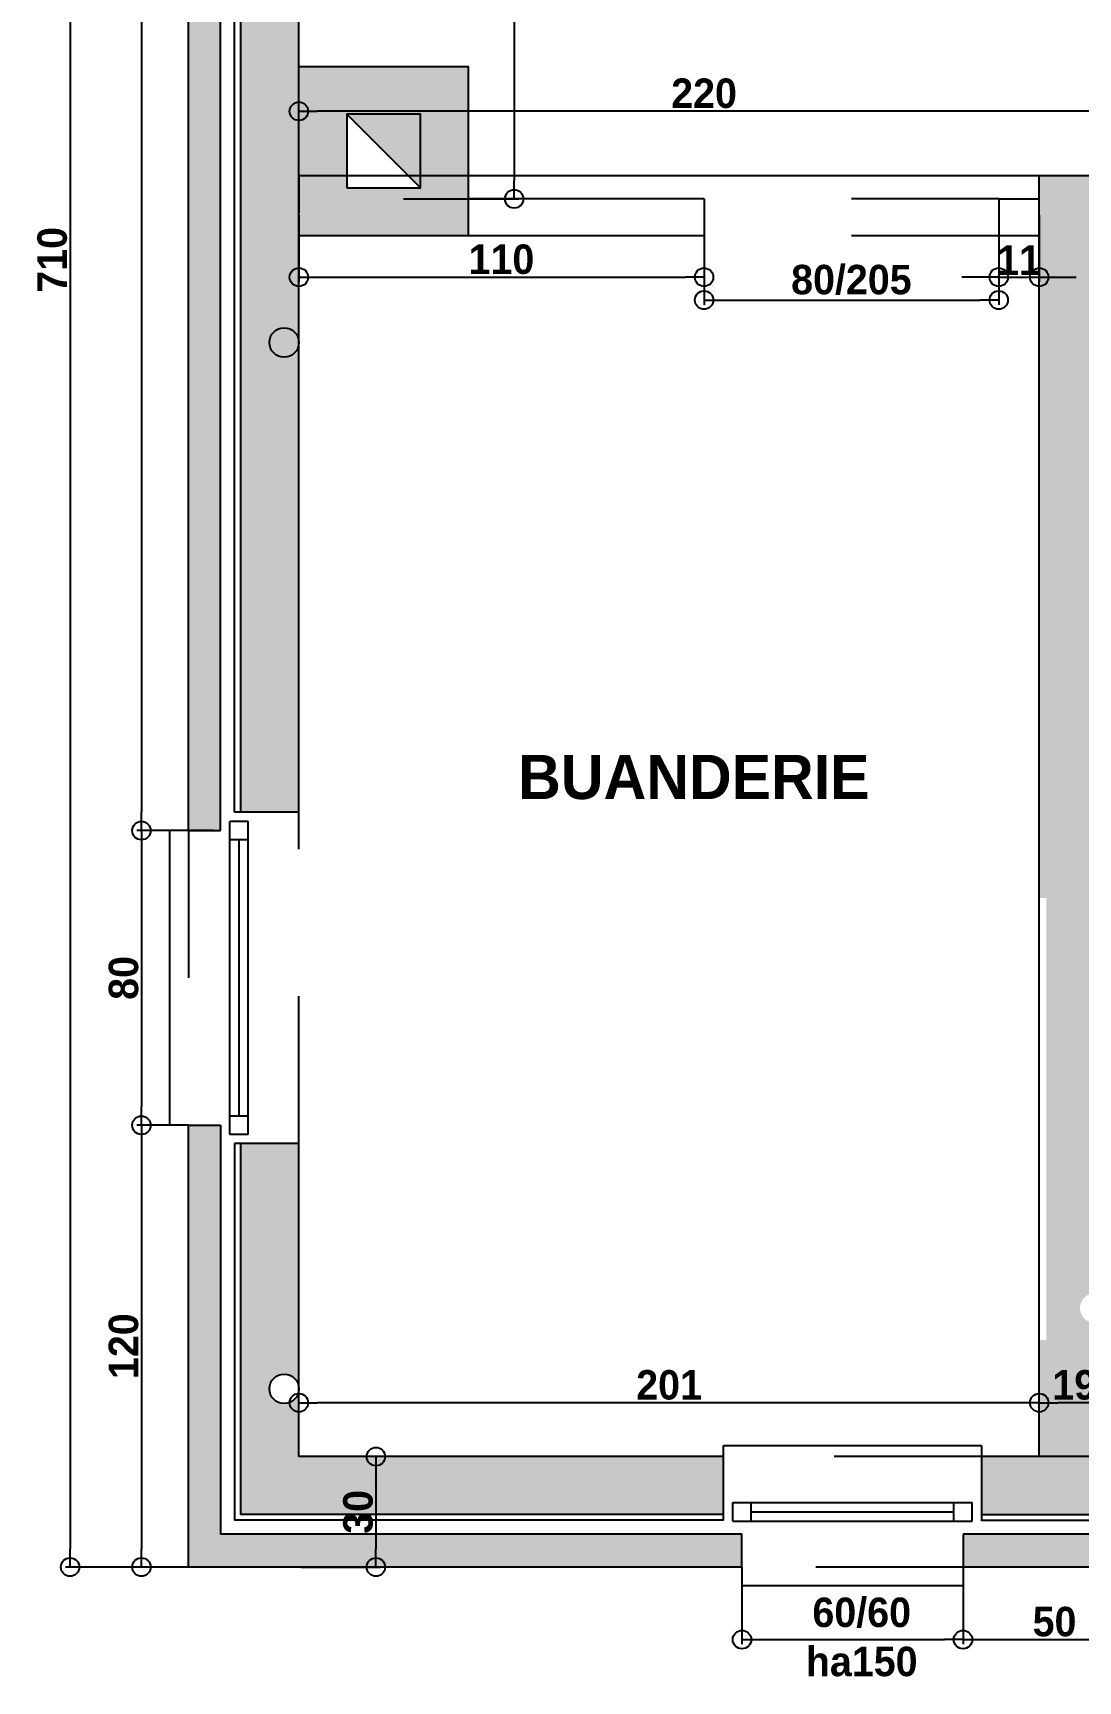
# Model space of a CAD drawing. Extents: x 242 to 1399, y 194 to 1100.
# Drawn here: x 242.4 to 526.1, y 291 to 738.6 of the extents above; entities that cross this region are included whole.
import ezdxf

# ---------------------------------------------------------------- set-up
doc = ezdxf.new("R2010")
doc.units = 0
doc.header["$LTSCALE"] = 5
doc.header["$MEASUREMENT"] = 0
doc.linetypes.add('TRAIT_4', pattern=[20, 10, -10])
doc.layers.get('0').update_dxf_attribs({"linetype": 'CONTINUOUS'})
doc.layers.get('Defpoints').update_dxf_attribs({"linetype": 'CONTINUOUS'})
for name, color, linetype in [('BLANC', 7, 'CONTINUOUS'), ('COTES', 1, 'CONTINUOUS'), ('COULEUR 8', 8, 'CONTINUOUS'), ('CYAN', 4, 'CONTINUOUS'), ('EGOUTTAGE', 6, 'CONTINUOUS'), ('JAUNE', 2, 'CONTINUOUS'), ('ROUGE', 1, 'CONTINUOUS')]:
    doc.layers.add(name, color=color, linetype=linetype)
doc.layers.add('SURFACE', color=5, linetype='CONTINUOUS', plot=False)
doc.styles.add('CENTURY GOTHIC', font='GOTHIC.TTF')
doc.styles.add('Century Gothic Gras', font='GOTHICB.TTF')
doc.dimstyles.new('1-50', dxfattribs={"dimtxt": 8, "dimasz": 5, "dimexe": 1.25, "dimexo": 0.625, "dimtad": 1, "dimdec": 0, "dimtxsty": 'Century Gothic Gras', "dimblk": 'ORIGIN', "dimcen": 5, "dimclrd": 8, "dimclre": 5, "dimclrt": 6, "dimadec": 0, "dimazin": 0, "dimtfac": 1, "dimtdec": 0, "dimtmove": 0, "dimatfit": 3, "dimfxl": 0, "dimarcsym": 0})

# ---------------------------------------------------------------- blocks, each defined once
blk = doc.blocks.new('_Origin')
at = {"color": 0, "linetype": 'Continuous', "lineweight": -2}
blk.add_line((0, 0), (-1, 0), dxfattribs=at)
blk.add_circle((0, 0), 0.5, dxfattribs=at)
blk = doc.blocks.new('*D119')
at = {"layer": 'COTES', "color": 5, "lineweight": -2}
for p, q in [((515.54, 352.58), (515.54, 367.82)), ((534.54, 352.58), (534.54, 367.82))]:
    blk.add_line(p, q, dxfattribs=at)
at = {"layer": 'COTES', "color": 8, "lineweight": -2}
blk.add_line((529.54, 366.57), (520.54, 366.57), dxfattribs=at)
at = {"layer": 'Defpoints', "color": 0}
for p in [(515.54, 366.57), (515.54, 351.95), (534.54, 351.95)]:
    blk.add_point(p, dxfattribs=at)
at = {"layer": 'COTES', "color": 8, "lineweight": -2, "xscale": 5, "yscale": 5, "zscale": 5, "rotation": 180}
blk.add_blockref('_Origin', (515.54, 366.57), dxfattribs=at)
at = {"layer": 'COTES', "color": 8, "lineweight": -2, "xscale": 5, "yscale": 5, "zscale": 5}
blk.add_blockref('_Origin', (534.54, 366.57), dxfattribs=at)
at = {"layer": 'COTES', "color": 6, "insert": (525.04, 371.39), "char_height": 8, "attachment_point": 5, "style": 'Century Gothic Gras'}
blk.add_mtext('19', dxfattribs=at)
blk = doc.blocks.new('*D120')
at = {"layer": 'COTES', "color": 5, "lineweight": -2}
for p, q in [((314.54, 352.58), (314.54, 367.82)), ((515.54, 352.58), (515.54, 367.82))]:
    blk.add_line(p, q, dxfattribs=at)
at = {"layer": 'COTES', "color": 8, "lineweight": -2}
blk.add_line((510.54, 366.57), (319.54, 366.57), dxfattribs=at)
at = {"layer": 'Defpoints', "color": 0}
for p in [(314.54, 366.57), (314.54, 351.95), (515.54, 351.95)]:
    blk.add_point(p, dxfattribs=at)
at = {"layer": 'COTES', "color": 8, "lineweight": -2, "xscale": 5, "yscale": 5, "zscale": 5, "rotation": 180}
blk.add_blockref('_Origin', (314.54, 366.57), dxfattribs=at)
at = {"layer": 'COTES', "color": 8, "lineweight": -2, "xscale": 5, "yscale": 5, "zscale": 5}
blk.add_blockref('_Origin', (515.54, 366.57), dxfattribs=at)
at = {"layer": 'COTES', "color": 6, "insert": (415.04, 371.39), "char_height": 8, "attachment_point": 5, "style": 'Century Gothic Gras'}
blk.add_mtext('201', dxfattribs=at)
blk = doc.blocks.new('*D121')
at = {"layer": 'COTES', "color": 5, "lineweight": -2}
for p, q in [((342.99, 1001.95), (374.24, 1001.95)), ((342.99, 693.49), (374.24, 693.49))]:
    blk.add_line(p, q, dxfattribs=at)
at = {"layer": 'COTES', "color": 8, "lineweight": -2}
blk.add_line((372.99, 996.95), (372.99, 698.49), dxfattribs=at)
at = {"layer": 'Defpoints', "color": 0}
for p in [(330.99, 1001.95), (330.99, 693.49), (372.99, 693.49)]:
    blk.add_point(p, dxfattribs=at)
at = {"layer": 'COTES', "color": 8, "lineweight": -2, "xscale": 5, "yscale": 5, "zscale": 5}
for p, rotation in [((372.99, 1001.95), 90), ((372.99, 693.49), 270)]:
    blk.add_blockref('_Origin', p, dxfattribs=dict(at, rotation=rotation))
at = {"layer": 'COTES', "color": 6, "insert": (368.16, 896.28), "char_height": 8, "attachment_point": 5, "rotation": 90, "style": 'Century Gothic Gras'}
blk.add_mtext('308', dxfattribs=at)
blk = doc.blocks.new('*D94')
at = {"layer": 'COTES', "color": 5, "lineweight": -2}
for p, q in [((335.47, 351.95), (334.22, 351.95)), ((315.16, 321.95), (336.72, 321.95))]:
    blk.add_line(p, q, dxfattribs=at)
at = {"layer": 'COTES', "color": 8, "lineweight": -2}
blk.add_line((335.47, 346.95), (335.47, 326.95), dxfattribs=at)
at = {"layer": 'Defpoints', "color": 0}
for p in [(335.47, 351.95), (314.54, 321.95), (335.47, 321.95)]:
    blk.add_point(p, dxfattribs=at)
at = {"layer": 'COTES', "color": 8, "lineweight": -2, "xscale": 5, "yscale": 5, "zscale": 5}
for p, rotation in [((335.47, 351.95), 90), ((335.47, 321.95), 270)]:
    blk.add_blockref('_Origin', p, dxfattribs=dict(at, rotation=rotation))
at = {"layer": 'COTES', "color": 6, "insert": (330.64, 336.95), "char_height": 8, "attachment_point": 5, "rotation": 90, "style": 'Century Gothic Gras'}
blk.add_mtext('30', dxfattribs=at)
blk = doc.blocks.new('*D98')
at = {"layer": 'COTES', "color": 5, "lineweight": -2}
for p, q in [((314.54, 689.09), (314.54, 670.99)), ((424.54, 689.09), (424.54, 670.99))]:
    blk.add_line(p, q, dxfattribs=at)
at = {"layer": 'COTES', "color": 8, "lineweight": -2}
blk.add_line((319.54, 672.24), (419.54, 672.24), dxfattribs=at)
at = {"layer": 'Defpoints', "color": 0}
for p in [(314.54, 689.72), (424.54, 689.72), (424.54, 672.24)]:
    blk.add_point(p, dxfattribs=at)
at = {"layer": 'COTES', "color": 8, "lineweight": -2, "xscale": 5, "yscale": 5, "zscale": 5, "rotation": 180}
blk.add_blockref('_Origin', (314.54, 672.24), dxfattribs=at)
at = {"layer": 'COTES', "color": 8, "lineweight": -2, "xscale": 5, "yscale": 5, "zscale": 5}
blk.add_blockref('_Origin', (424.54, 672.24), dxfattribs=at)
at = {"layer": 'COTES', "color": 6, "insert": (369.54, 677.06), "char_height": 8, "attachment_point": 5, "style": 'Century Gothic Gras'}
blk.add_mtext('110', dxfattribs=at)
blk = doc.blocks.new('*D99')
at = {"layer": 'COTES', "color": 5, "lineweight": -2}
for p, q in [((424.54, 682.87), (424.54, 664.76)), ((504.54, 682.87), (504.54, 664.76))]:
    blk.add_line(p, q, dxfattribs=at)
at = {"layer": 'COTES', "color": 8, "lineweight": -2}
blk.add_line((429.54, 666.01), (499.54, 666.01), dxfattribs=at)
at = {"layer": 'Defpoints', "color": 0}
for p in [(424.54, 683.49), (504.54, 683.49), (504.54, 666.01)]:
    blk.add_point(p, dxfattribs=at)
at = {"layer": 'COTES', "color": 8, "lineweight": -2, "xscale": 5, "yscale": 5, "zscale": 5, "rotation": 180}
blk.add_blockref('_Origin', (424.54, 666.01), dxfattribs=at)
at = {"layer": 'COTES', "color": 8, "lineweight": -2, "xscale": 5, "yscale": 5, "zscale": 5}
blk.add_blockref('_Origin', (504.54, 666.01), dxfattribs=at)
at = {"layer": 'COTES', "color": 6, "insert": (464.54, 671.47), "char_height": 8, "attachment_point": 5, "style": 'Century Gothic Gras'}
blk.add_mtext('80/205', dxfattribs=at)
blk = doc.blocks.new('*D100')
at = {"layer": 'COTES', "color": 5, "lineweight": -2}
for p, q in [((504.54, 689.09), (504.54, 670.99)), ((515.54, 689.09), (515.54, 670.99))]:
    blk.add_line(p, q, dxfattribs=at)
at = {"layer": 'COTES', "color": 8, "lineweight": -2}
for p, q in [((499.54, 672.24), (494.54, 672.24)), ((504.54, 672.24), (515.54, 672.24)), ((520.54, 672.24), (525.54, 672.24))]:
    blk.add_line(p, q, dxfattribs=at)
at = {"layer": 'Defpoints', "color": 0}
for p in [(504.54, 689.72), (515.54, 689.72), (515.54, 672.24)]:
    blk.add_point(p, dxfattribs=at)
at = {"layer": 'COTES', "color": 8, "lineweight": -2, "xscale": 5, "yscale": 5, "zscale": 5}
blk.add_blockref('_Origin', (504.54, 672.24), dxfattribs=at)
at = {"layer": 'COTES', "color": 8, "lineweight": -2, "xscale": 5, "yscale": 5, "zscale": 5, "rotation": 180}
blk.add_blockref('_Origin', (515.54, 672.24), dxfattribs=at)
at = {"layer": 'COTES', "color": 6, "insert": (510.04, 676.86), "char_height": 8, "attachment_point": 5, "style": 'Century Gothic Gras'}
blk.add_mtext('11', dxfattribs=at)
blk = doc.blocks.new('*D104')
at = {"layer": 'COTES', "color": 5, "lineweight": -2}
for p, q in [((314.54, 704.08), (314.54, 718.56)), ((534.54, 700.34), (534.54, 718.56))]:
    blk.add_line(p, q, dxfattribs=at)
at = {"layer": 'COTES', "color": 8, "lineweight": -2}
blk.add_line((529.54, 717.31), (319.54, 717.31), dxfattribs=at)
at = {"layer": 'Defpoints', "color": 0}
for p in [(314.54, 717.31), (314.54, 703.45), (534.54, 699.72)]:
    blk.add_point(p, dxfattribs=at)
at = {"layer": 'COTES', "color": 8, "lineweight": -2, "xscale": 5, "yscale": 5, "zscale": 5, "rotation": 180}
blk.add_blockref('_Origin', (314.54, 717.31), dxfattribs=at)
at = {"layer": 'COTES', "color": 8, "lineweight": -2, "xscale": 5, "yscale": 5, "zscale": 5}
blk.add_blockref('_Origin', (534.54, 717.31), dxfattribs=at)
at = {"layer": 'COTES', "color": 6, "insert": (424.54, 722.14), "char_height": 8, "attachment_point": 5, "style": 'Century Gothic Gras'}
blk.add_mtext('220', dxfattribs=at)
blk = doc.blocks.new('*D149')
at = {"layer": 'COTES', "color": 5, "lineweight": -2}
for p, q in [((434.84, 318.83), (434.84, 301.03)), ((494.84, 321.33), (494.84, 301.03))]:
    blk.add_line(p, q, dxfattribs=at)
at = {"layer": 'COTES', "color": 8, "lineweight": -2}
blk.add_line((439.84, 302.28), (489.84, 302.28), dxfattribs=at)
at = {"layer": 'Defpoints', "color": 0}
for p in [(434.84, 319.45), (494.84, 321.95), (494.84, 302.28)]:
    blk.add_point(p, dxfattribs=at)
at = {"layer": 'COTES', "color": 8, "lineweight": -2, "xscale": 5, "yscale": 5, "zscale": 5, "rotation": 180}
blk.add_blockref('_Origin', (434.84, 302.28), dxfattribs=at)
at = {"layer": 'COTES', "color": 8, "lineweight": -2, "xscale": 5, "yscale": 5, "zscale": 5}
blk.add_blockref('_Origin', (494.84, 302.28), dxfattribs=at)
at = {"layer": 'COTES', "color": 6, "insert": (467.34, 302.94), "char_height": 8, "attachment_point": 5, "style": 'Century Gothic Gras'}
blk.add_mtext('60/60\\Pha150', dxfattribs=at)
blk = doc.blocks.new('*D105')
at = {"layer": 'COTES', "color": 5, "lineweight": -2}
for p, q in [((494.84, 310.56), (494.84, 301.03)), ((544.54, 309.31), (544.54, 301.03))]:
    blk.add_line(p, q, dxfattribs=at)
at = {"layer": 'COTES', "color": 8, "lineweight": -2}
blk.add_line((499.84, 302.28), (539.54, 302.28), dxfattribs=at)
at = {"layer": 'Defpoints', "color": 0}
for p in [(494.84, 311.18), (544.54, 309.93), (544.54, 302.28)]:
    blk.add_point(p, dxfattribs=at)
at = {"layer": 'COTES', "color": 8, "lineweight": -2, "xscale": 5, "yscale": 5, "zscale": 5, "rotation": 180}
blk.add_blockref('_Origin', (494.84, 302.28), dxfattribs=at)
at = {"layer": 'COTES', "color": 8, "lineweight": -2, "xscale": 5, "yscale": 5, "zscale": 5}
blk.add_blockref('_Origin', (544.54, 302.28), dxfattribs=at)
at = {"layer": 'COTES', "color": 6, "insert": (519.69, 307.11), "char_height": 8, "attachment_point": 5, "style": 'Century Gothic Gras'}
blk.add_mtext('50', dxfattribs=at)
blk = doc.blocks.new('*D110')
at = {"layer": 'Defpoints', "color": 0}
for p in [(285.54, 521.95), (271.8, 441.95), (284.54, 441.95)]:
    blk.add_point(p, dxfattribs=at)
at = {"layer": 'ROUGE', "color": 5, "lineweight": -2}
for p, q in [((284.91, 521.95), (270.55, 521.95)), ((283.91, 441.95), (270.55, 441.95))]:
    blk.add_line(p, q, dxfattribs=at)
at = {"layer": 'ROUGE', "color": 8, "lineweight": -2}
blk.add_line((271.8, 516.95), (271.8, 446.95), dxfattribs=at)
at = {"layer": 'ROUGE', "color": 8, "lineweight": -2, "xscale": 5, "yscale": 5, "zscale": 5}
for p, rotation in [((271.8, 521.95), 90), ((271.8, 441.95), 270)]:
    blk.add_blockref('_Origin', p, dxfattribs=dict(at, rotation=rotation))
at = {"layer": 'ROUGE', "color": 6, "insert": (266.98, 481.95), "char_height": 8, "attachment_point": 5, "rotation": 90, "style": 'Century Gothic Gras'}
blk.add_mtext('80', dxfattribs=at)
blk = doc.blocks.new('*D154')
at = {"layer": 'Defpoints', "color": 0}
for p in [(284.54, 1031.95), (252.43, 321.95), (284.54, 321.95)]:
    blk.add_point(p, dxfattribs=at)
at = {"layer": 'ROUGE', "color": 5, "lineweight": -2}
for p, q in [((282.43, 1031.95), (251.18, 1031.95)), ((282.43, 321.95), (251.18, 321.95))]:
    blk.add_line(p, q, dxfattribs=at)
at = {"layer": 'ROUGE', "color": 8, "lineweight": -2}
blk.add_line((252.43, 1026.95), (252.43, 326.95), dxfattribs=at)
at = {"layer": 'ROUGE', "color": 8, "lineweight": -2, "xscale": 5, "yscale": 5, "zscale": 5}
for p, rotation in [((252.43, 1031.95), 90), ((252.43, 321.95), 270)]:
    blk.add_blockref('_Origin', p, dxfattribs=dict(at, rotation=rotation))
at = {"layer": 'ROUGE', "color": 6, "insert": (247.61, 676.95), "char_height": 8, "attachment_point": 5, "rotation": 90, "style": 'Century Gothic Gras'}
blk.add_mtext('710', dxfattribs=at)
blk = doc.blocks.new('*D155')
at = {"layer": 'Defpoints', "color": 0}
for p in [(284.54, 1031.95), (271.8, 521.95), (291.99, 521.95)]:
    blk.add_point(p, dxfattribs=at)
at = {"layer": 'ROUGE', "color": 5, "lineweight": -2}
for p, q in [((283.91, 1031.95), (270.55, 1031.95)), ((291.36, 521.95), (270.55, 521.95))]:
    blk.add_line(p, q, dxfattribs=at)
at = {"layer": 'ROUGE', "color": 8, "lineweight": -2}
blk.add_line((271.8, 1026.95), (271.8, 526.95), dxfattribs=at)
at = {"layer": 'ROUGE', "color": 8, "lineweight": -2, "xscale": 5, "yscale": 5, "zscale": 5}
for p, rotation in [((271.8, 1031.95), 90), ((271.8, 521.95), 270)]:
    blk.add_blockref('_Origin', p, dxfattribs=dict(at, rotation=rotation))
at = {"layer": 'ROUGE', "color": 6, "insert": (266.98, 776.95), "char_height": 8, "attachment_point": 5, "rotation": 90, "style": 'Century Gothic Gras'}
blk.add_mtext('510', dxfattribs=at)
blk = doc.blocks.new('*D156')
at = {"layer": 'Defpoints', "color": 0}
for p in [(284.54, 441.95), (271.8, 321.95), (287.53, 321.95)]:
    blk.add_point(p, dxfattribs=at)
at = {"layer": 'ROUGE', "color": 5, "lineweight": -2}
for p, q in [((283.91, 441.95), (270.55, 441.95)), ((286.91, 321.95), (270.55, 321.95))]:
    blk.add_line(p, q, dxfattribs=at)
at = {"layer": 'ROUGE', "color": 8, "lineweight": -2}
blk.add_line((271.8, 436.95), (271.8, 326.95), dxfattribs=at)
at = {"layer": 'ROUGE', "color": 8, "lineweight": -2, "xscale": 5, "yscale": 5, "zscale": 5}
for p, rotation in [((271.8, 441.95), 90), ((271.8, 321.95), 270)]:
    blk.add_blockref('_Origin', p, dxfattribs=dict(at, rotation=rotation))
at = {"layer": 'ROUGE', "color": 6, "insert": (266.98, 381.95), "char_height": 8, "attachment_point": 5, "rotation": 90, "style": 'Century Gothic Gras'}
blk.add_mtext('120', dxfattribs=at)
blk = doc.blocks.new('A$C1ABB2355')
at = {"layer": 'COULEUR 8'}
h = blk.add_hatch(color=253, dxfattribs=at)
h.paths.add_polyline_path([(46, 46), (0, 46), (0, 0), (46, 0)])
h.paths.add_polyline_path([(33, 13), (13, 13), (13, 33), (33, 33)], flags=16)
blk.add_hatch(color=256, dxfattribs=at).paths.add_polyline_path([(33, 13), (33, 33), (13, 33)])
at = {"layer": 'BLANC'}
for points in [[(46, 0), (0, 0), (0, 46), (46, 46)], [(13, 13), (33, 13), (33, 33), (13, 33)]]:
    blk.add_lwpolyline(points, close=True, dxfattribs=at)
at = {"layer": 'COULEUR 8'}
blk.add_line((33, 13), (13, 33), dxfattribs=at)

msp = doc.modelspace()

# ---------------------------------------------------------------- hatches: boundary and pattern name
h = msp.add_hatch(color=254)
h.paths.add_polyline_path([(434.84, 321.95), (434.84, 330.88), (355.91, 330.88), (355.91, 321.95)])
h.paths.add_polyline_path([(284.54, 321.95), (343.91, 321.95), (343.91, 330.88), (293.31, 330.88), (293.31, 441.95), (284.54, 441.95)])
h.paths.add_polyline_path([(494.84, 330.95), (494.84, 321.95), (544.54, 321.95), (544.54, 330.95)])
h.paths.add_polyline_path([(604.54, 330.8), (604.54, 321.95), (655.32, 321.95), (655.32, 330.8)])
h.paths.add_polyline_path([(715.32, 330.8), (715.32, 321.95), (795, 321.95), (795, 330.8)])
h.paths.add_polyline_path([(1174.54, 321.95), (1174.54, 330.8), (884.54, 330.8), (884.54, 321.95)])
at = {"layer": 'COULEUR 8'}
h = msp.add_hatch(color=253, dxfattribs=at)
h.paths.add_polyline_path([(298.68, 526.95), (314.54, 526.95), (314.54, 689.72), (314.54, 699.72), (314.54, 1001.95), (390.04, 1001.95), (390.04, 1017.81), (298.68, 1017.81)])
h.paths.add_polyline_path([(314.54, 436.95), (298.68, 436.95), (298.68, 336.25), (343.91, 336.25), (343.91, 351.95), (314.54, 351.95), (314.54, 370.35, -1), (306.54, 370.35, -1), (314.54, 370.35)])
h.paths.add_polyline_path([(355.91, 351.95), (355.91, 336.25), (429.84, 336.25), (429.84, 351.95)])
h.paths.add_polyline_path([(499.84, 351.95), (499.84, 336.25), (539.54, 336.25), (539.54, 351.95), (534.54, 351.95)])
h.paths.add_polyline_path([(609.54, 351.95), (609.54, 336.1), (650.32, 336.1), (650.32, 351.95)])
h.paths.add_polyline_path([(291.62, 994.82), (307.46, 994.82), (307.46, 982.42), (291.62, 982.42)], flags=9)
h.paths.add_polyline_path([(324.44, 329.03), (324.44, 344.87), (336.84, 344.87), (336.84, 329.03)], flags=9)
h.paths.add_polyline_path([(627.05, 349.34), (627.05, 364.56), (639.45, 364.56), (639.45, 349.34)], flags=9)
at = {"layer": 'ROUGE'}
h = msp.add_hatch(color=254, dxfattribs=at)
h.paths.add_polyline_path([(684.54, 1023.11), (684.54, 1031.95), (605.04, 1031.95), (605.04, 1023.11)])
h.paths.add_polyline_path([(395.04, 1023.11), (395.04, 1031.95), (284.54, 1031.95), (284.54, 521.95), (293.31, 521.95), (293.31, 1023.11)])
h = msp.add_hatch(color=253, dxfattribs=at)
h.paths.add_polyline_path([(534.54, 699.72), (515.54, 699.72), (515.54, 693.49), (515.54, 683.49), (515.54, 503.63), (517.44, 503.63), (517.44, 383.63), (515.54, 383.63), (515.54, 351.95), (534.54, 351.95), (534.54, 391.67, -0.925018), (526.59, 392.29, -0.925018), (534.54, 392.91)])
h.paths.add_polyline_path([(836.14, 544.99), (836.14, 563.99), (534.54, 563.99), (534.54, 544.99)])
h.paths.add_polyline_path([(926.14, 563.99), (916.14, 563.99), (916.14, 544.99), (926.14, 544.99)])
h.paths.add_polyline_path([(517.55, 377.6), (532.53, 377.6), (532.53, 365.19), (517.55, 365.19)], flags=24)
h.paths.add_polyline_path([(542.77, 542.51), (542.77, 557.48), (555.17, 557.48), (555.17, 542.51)], flags=9)
for color, points in [(253, [(355.91, 351.95), (343.91, 351.95), (343.91, 336.25), (355.91, 336.25)]), (254, [(355.91, 330.88), (343.91, 330.88), (343.91, 321.95), (355.91, 321.95)])]:
    msp.add_hatch(color=color, dxfattribs=at).paths.add_polyline_path(points)

# ---------------------------------------------------------------- linework, layer by layer
at = {"layer": 'BLANC'}
for p, q in [((284.54, 521.95), (284.54, 1031.95)), ((314.54, 699.72), (314.54, 1001.95)), ((534.54, 699.72), (515.54, 699.72)), ((515.54, 693.49), (515.54, 699.72)), ((314.54, 526.95), (314.54, 689.72)), ((424.54, 693.49), (360.54, 693.49)), ((424.54, 693.49), (424.54, 683.49)), ((504.54, 693.49), (504.54, 683.49)), ((504.54, 693.49), (515.54, 693.49)), ((515.54, 351.95), (515.54, 689.72)), ((424.54, 683.49), (360.54, 683.49)), ((515.54, 683.49), (504.54, 683.49)), ((314.54, 526.95), (297.1, 526.95)), ((284.54, 521.95), (293.31, 521.95)), ((284.54, 321.95), (284.54, 441.95)), ((284.54, 441.95), (293.31, 441.95)), ((314.54, 436.95), (297.1, 436.95)), ((314.54, 351.95), (314.54, 436.95)), ((429.84, 351.95), (314.54, 351.95)), ((429.84, 334.67), (429.84, 351.95)), ((534.54, 351.95), (499.84, 351.95)), ((499.84, 351.95), (499.84, 334.52)), ((434.84, 321.95), (434.84, 330.95)), ((494.84, 330.8), (494.84, 321.95)), ((434.84, 321.95), (284.54, 321.95)), ((544.54, 321.95), (494.84, 321.95))]:
    msp.add_line(p, q, dxfattribs=at)
at = {"layer": 'COULEUR 8'}
for p, q in [((293.31, 521.95), (293.31, 1023.11)), ((297.1, 526.95), (297.1, 1019.39)), ((298.68, 1017.81), (298.68, 526.95)), ((314.54, 699.72), (314.54, 689.72)), ((515.54, 683.49), (515.54, 693.49)), ((293.31, 441.95), (293.31, 330.88)), ((297.1, 436.95), (297.1, 334.67)), ((298.68, 436.95), (298.68, 336.25)), ((429.84, 336.25), (298.68, 336.25)), ((499.84, 336.25), (539.54, 336.25)), ((429.84, 334.67), (297.1, 334.67)), ((499.84, 334.67), (539.54, 334.67)), ((434.84, 330.88), (293.31, 330.88)), ((494.84, 330.95), (544.54, 330.95))]:
    msp.add_line(p, q, dxfattribs=at)
at = {"layer": 'COULEUR 8', "linetype": 'TRAIT_4', "ltscale": 0.8}
for p, q in [((504.54, 693.49), (424.54, 693.49)), ((504.54, 683.49), (424.54, 683.49)), ((314.54, 436.95), (314.54, 526.95)), ((284.54, 521.95), (284.54, 441.95)), ((499.84, 351.95), (429.84, 351.95)), ((494.84, 321.95), (434.84, 321.95))]:
    msp.add_line(p, q, dxfattribs=at)
at = {"layer": 'CYAN'}
for p, q in [((298.31, 444.45), (298.31, 519.45)), ((437.34, 336.95), (492.34, 336.95))]:
    msp.add_line(p, q, dxfattribs=at)
at = {"layer": 'EGOUTTAGE'}
for centre in [(310.54, 654.49), (310.54, 370.35)]:
    msp.add_circle(centre, 4, dxfattribs=at)
at = {"layer": 'JAUNE'}
for p, q in [((295.81, 439.45), (295.81, 524.45)), ((300.81, 524.45), (295.81, 524.45)), ((300.81, 439.45), (300.81, 524.45)), ((300.81, 519.45), (295.81, 519.45)), ((300.81, 444.45), (295.81, 444.45)), ((300.81, 439.45), (295.81, 439.45)), ((432.34, 339.45), (497.34, 339.45)), ((432.34, 334.45), (432.34, 339.45)), ((437.34, 334.45), (437.34, 339.45)), ((492.34, 334.45), (492.34, 339.45)), ((497.34, 334.45), (497.34, 339.45)), ((432.34, 334.45), (497.34, 334.45))]:
    msp.add_line(p, q, dxfattribs=at)
at = {"layer": 'ROUGE'}
for p, q in [((279.54, 441.95), (279.54, 521.95)), ((284.54, 521.95), (279.54, 521.95)), ((284.54, 441.95), (279.54, 441.95)), ((429.84, 351.95), (429.84, 354.95)), ((429.84, 354.95), (499.84, 354.95)), ((499.84, 354.95), (499.84, 351.95)), ((434.84, 321.95), (434.84, 316.95)), ((494.84, 321.95), (494.84, 316.95)), ((434.84, 316.95), (494.84, 316.95))]:
    msp.add_line(p, q, dxfattribs=at)
at = {"layer": 'SURFACE'}
msp.add_lwpolyline([(314.54, 1001.95), (679.18, 1001.95), (679.18, 1014.45), (979.26, 1014.45), (979.26, 1001.95), (1334.54, 1001.95), (1334.54, 651.49), (926.14, 651.49), (926.14, 563.99), (534.54, 563.99), (534.54, 699.72), (314.54, 699.72), (314.54, 1001.95)], dxfattribs=at)

# ---------------------------------------------------------------- block references
at = {"layer": 'ROUGE'}
msp.add_blockref('A$C1ABB2355', (314.54, 683.49), dxfattribs=at)

# ---------------------------------------------------------------- texts
at = {"layer": 'ROUGE', "insert": (421.78, 536.44), "char_height": 10, "width": 201, "attachment_point": 5, "style": 'CENTURY GOTHIC'}
msp.add_mtext('{\\fCentury Gothic|b1|i0|c0|p34;\\H1.2x;\\C3;BUANDERIE}', dxfattribs=at)

# ---------------------------------------------------------------- dimensions: what is measured, and where the dimension line sits
at = {"layer": 'COTES'}
dim = msp.add_linear_dim(base=(372.99, 693.49), p1=(330.99, 1001.95), p2=(330.99, 693.49), angle=90, dimstyle='1-50', dxfattribs=at)
dim.commit()
dim.dimension.update_dxf_attribs({"geometry": '*D121', "text_midpoint": (372.99, 896.28), "dimtype": 160})
for base, p1, p2, picture, middle in [((314.54, 717.31), (534.54, 699.72), (314.54, 703.45), '*D104', (424.54, 722.14)), ((424.54, 672.24), (314.54, 689.72), (424.54, 689.72), '*D98', (369.54, 677.06)), ((544.54, 302.28), (494.84, 311.18), (544.54, 309.93), '*D105', (519.69, 307.11))]:
    dim = msp.add_linear_dim(base=base, p1=p1, p2=p2, dimstyle='1-50', dxfattribs=at)
    dim.commit()
    dim.dimension.update_dxf_attribs({"geometry": picture, "text_midpoint": middle})
for base, p1, p2, picture, middle in [((515.54, 672.24), (504.54, 689.72), (515.54, 689.72), '*D100', (510.04, 676.86)), ((314.54, 366.57), (515.54, 351.95), (314.54, 351.95), '*D120', (415.04, 371.39)), ((515.54, 366.57), (534.54, 351.95), (515.54, 351.95), '*D119', (525.04, 371.39))]:
    dim = msp.add_linear_dim(base=base, p1=p1, p2=p2, dimstyle='1-50', override={"dimtmove": 1}, dxfattribs=at)
    dim.commit()
    dim.dimension.update_dxf_attribs({"geometry": picture, "text_midpoint": middle})
dim = msp.add_linear_dim(base=(504.54, 666.01), p1=(424.54, 683.49), p2=(504.54, 683.49), text='<>/205', dimstyle='1-50', override={"dimtmove": 1}, dxfattribs=at)
dim.commit()
dim.dimension.update_dxf_attribs({"geometry": '*D99', "text_midpoint": (464.54, 671.47)})
dim = msp.add_linear_dim(base=(335.47, 321.95), p1=(335.47, 351.95), p2=(314.54, 321.95), angle=90, dimstyle='1-50', override={"dimtmove": 1}, dxfattribs=at)
dim.commit()
dim.dimension.update_dxf_attribs({"geometry": '*D94', "text_midpoint": (330.64, 336.95)})
dim = msp.add_linear_dim(base=(494.84, 302.28), p1=(434.84, 319.45), p2=(494.84, 321.95), text='<>/60\\Pha150', dimstyle='1-50', override={"dimtmove": 1}, dxfattribs=at)
dim.commit()
dim.dimension.update_dxf_attribs({"geometry": '*D149', "text_midpoint": (467.34, 291.33), "dimtype": 160})
at = {"layer": 'ROUGE'}
for base, p1, p2, picture, middle in [((252.43, 321.95), (284.54, 1031.95), (284.54, 321.95), '*D154', (247.61, 676.95)), ((271.8, 521.95), (284.54, 1031.95), (291.99, 521.95), '*D155', (266.98, 776.95)), ((271.8, 321.95), (284.54, 441.95), (287.53, 321.95), '*D156', (266.98, 381.95))]:
    dim = msp.add_linear_dim(base=base, p1=p1, p2=p2, angle=90, dimstyle='1-50', dxfattribs=at)
    dim.commit()
    dim.dimension.update_dxf_attribs({"geometry": picture, "text_midpoint": middle})
dim = msp.add_linear_dim(base=(271.8, 441.95), p1=(285.54, 521.95), p2=(284.54, 441.95), angle=90, dimstyle='1-50', dxfattribs=at)
dim.commit()
dim.dimension.update_dxf_attribs({"geometry": '*D110', "text_midpoint": (271.8, 481.95), "dimtype": 160})

doc.saveas('drawing.dxf')
